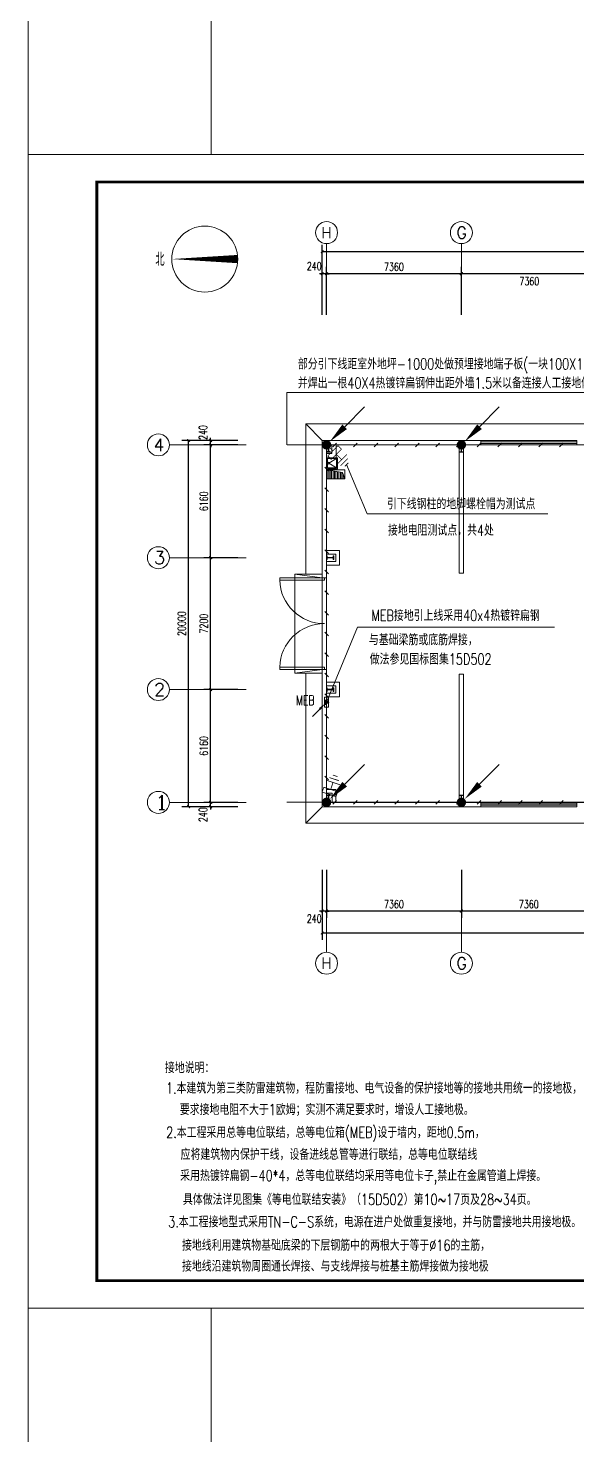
# Model space of a CAD drawing. Header units: inches. Extents: x -3272461 to -2504170, y 403793 to 1071042.
# Drawn here: x -3029802 to -2999845, y 558211 to 635027 of the extents above; entities that cross this region are included whole.
import ezdxf
from ezdxf.enums import TextEntityAlignment as Align

# ---------------------------------------------------------------- set-up
doc = ezdxf.new("R2010")
doc.units = ezdxf.units.IN
doc.header["$LTSCALE"] = 1000
doc.header["$MEASUREMENT"] = 0
doc.header["$PDSIZE"] = -5
doc.linetypes.add('CENTER2', pattern=[1.125, 0.75, -0.125, 0.125, -0.125])
doc.linetypes.add('DASH', pattern=[0.35, 0.25, -0.1])
doc.layers.get('0').update_dxf_attribs({"lineweight": 18})
for name, color, linetype, lineweight in [('AXIS', 30, 'Continuous', 18), ('DIM_SYMB', 3, 'Continuous', 18), ('EQUIP', 3, 'Continuous', 18), ('EQUIP-箱柜', 3, 'Continuous', 18), ('jc', 8, 'Continuous', 18), ('LWIRE', 4, 'Continuous', 18), ('PUB_TITLE', 153, 'Continuous', 18), ('SHTLN', 1, 'Continuous', 18), ('TEL_TEXT', 7, 'Continuous', 18), ('TQ', 3, 'Continuous', 18), ('WIRE-接地', 1, 'Continuous', 18)]:
    doc.layers.add(name, color=color, linetype=linetype, lineweight=lineweight)
doc.styles.add('_TCH_AXIS', font='complex.shx', dxfattribs={"bigfont": 'gbcbig.shx'})
doc.styles.add('_TCH_DIM', font='simplex.shx', dxfattribs={"width": 0.7, "bigfont": 'gbcbig.shx'})
doc.styles.add('_TCH_DIM_T3', font='simplex.shx', dxfattribs={"width": 0.705882, "bigfont": 'gbcbig.shx'})
doc.styles.add('_TCH_LABEL', font='complex.shx', dxfattribs={"bigfont": 'gbcbig.shx'})
doc.styles.add('_TEL_DIM', font='simplex.shx', dxfattribs={"width": 0.8, "bigfont": 'hztxt.shx'})
doc.styles.get("Standard").update_dxf_attribs({"font": 'gbenor.shx', "bigfont": 'gbcbig.shx'})
doc.dimstyles.new('_TCH_ARCH&&150', dxfattribs={"dimtxt": 446.25, "dimasz": 150, "dimexe": 375, "dimexo": 450, "dimgap": 150, "dimtad": 1, "dimdec": 0, "dimzin": 0, "dimdsep": 46, "dimtxsty": '_TCH_DIM_T3', "dimblk": 'ARCHTICK', "dimcen": 0.09, "dimdle": 300, "dimclrt": 7, "dimazin": 2, "dimtfac": 1, "dimtdec": 0, "dimtix": 1, "dimtmove": 2, "dimatfit": 3, "dimfxl": 1, "dimtolj": 1, "dimarcsym": 0})

# ---------------------------------------------------------------- blocks, each defined once
blk = doc.blocks.new('_ArchTick_0')
at = {"color": 0, "linetype": 'ByBlock'}
blk.add_lwpolyline([(-0.5, -0.5, 0.4, 0.4, 0), (0.5, 0.5, 0.4, 0.4, 0)], format="xyseb", dxfattribs=at)
blk = doc.blocks.new('*X230')
at = {"layer": 'AXIS', "color": 0, "lineweight": -2}
for p, q in [((-3013750, 588615), (-3013750, 585240)), ((-2961750, 588615), (-2961750, 585240)), ((-2961750, 585615), (-3013750, 585615))]:
    blk.add_line(p, q, dxfattribs=at)
at = {"layer": 'AXIS', "color": 0, "lineweight": -2, "xscale": 150, "yscale": 150, "zscale": 150, "rotation": 180}
blk.add_blockref('_ArchTick_0', (-3013750, 585615), dxfattribs=at)
at = {"layer": 'AXIS', "color": 0, "lineweight": -2, "xscale": 150, "yscale": 150, "zscale": 150}
blk.add_blockref('_ArchTick_0', (-2961750, 585615), dxfattribs=at)
at = {"layer": 'AXIS', "color": 7, "insert": (-2987750, 585988), "char_height": 446.2, "width": 2070, "attachment_point": 5, "style": '_TCH_DIM_T3'}
blk.add_mtext('52000', dxfattribs=at)
blk = doc.blocks.new('_ARCHTICK')
at = {"color": 0, "linetype": 'ByBlock', "const_width": 0.4}
blk.add_lwpolyline([(-0.5, -0.5), (0.5, 0.5)], dxfattribs=at)
blk = doc.blocks.new('*X237')
at = {"layer": 'AXIS', "color": 0, "lineweight": -2}
for p, q in [((-3006150, 589065), (-3006150, 586440)), ((-2998790, 589065), (-2998790, 586440)), ((-2998790, 586815), (-3006150, 586815))]:
    blk.add_line(p, q, dxfattribs=at)
at = {"layer": 'AXIS', "color": 0, "lineweight": -2, "xscale": 150, "yscale": 150, "zscale": 150, "rotation": 180}
blk.add_blockref('_ArchTick_0', (-3006150, 586815), dxfattribs=at)
at = {"layer": 'AXIS', "color": 0, "lineweight": -2, "xscale": 150, "yscale": 150, "zscale": 150}
blk.add_blockref('_ArchTick_0', (-2998790, 586815), dxfattribs=at)
at = {"layer": 'AXIS', "color": 7, "insert": (-3002470, 587188), "char_height": 446.2, "width": 1620, "attachment_point": 5, "style": '_TCH_DIM_T3'}
blk.add_mtext('7360', dxfattribs=at)
blk = doc.blocks.new('*X238')
at = {"layer": 'AXIS', "color": 0, "lineweight": -2}
for p, q in [((-3013510, 589065), (-3013510, 586440)), ((-3006150, 589065), (-3006150, 586440)), ((-3006150, 586815), (-3013510, 586815))]:
    blk.add_line(p, q, dxfattribs=at)
at = {"layer": 'AXIS', "color": 0, "lineweight": -2, "xscale": 150, "yscale": 150, "zscale": 150, "rotation": 180}
blk.add_blockref('_ArchTick_0', (-3013510, 586815), dxfattribs=at)
at = {"layer": 'AXIS', "color": 0, "lineweight": -2, "xscale": 150, "yscale": 150, "zscale": 150}
blk.add_blockref('_ArchTick_0', (-3006150, 586815), dxfattribs=at)
at = {"layer": 'AXIS', "color": 7, "insert": (-3009830, 587188), "char_height": 446.2, "width": 1620, "attachment_point": 5, "style": '_TCH_DIM_T3'}
blk.add_mtext('7360', dxfattribs=at)
blk = doc.blocks.new('*X239')
at = {"layer": 'AXIS', "color": 0, "lineweight": -2}
for p, q in [((-3013750, 589065), (-3013750, 586440)), ((-3013510, 589065), (-3013510, 586440)), ((-3013750, 586815), (-3013900, 586815)), ((-3013510, 586815), (-3013750, 586815)), ((-3013510, 586815), (-3013360, 586815))]:
    blk.add_line(p, q, dxfattribs=at)
at = {"layer": 'AXIS', "color": 0, "lineweight": -2, "xscale": 150, "yscale": 150, "zscale": 150}
blk.add_blockref('_ArchTick_0', (-3013750, 586815), dxfattribs=at)
at = {"layer": 'AXIS', "color": 0, "lineweight": -2, "xscale": 150, "yscale": 150, "zscale": 150, "rotation": 180}
blk.add_blockref('_ArchTick_0', (-3013510, 586815), dxfattribs=at)
at = {"layer": 'AXIS', "color": 7, "insert": (-3014183, 586402), "char_height": 446.2, "width": 1215, "attachment_point": 5, "style": '_TCH_DIM_T3'}
blk.add_mtext('240', dxfattribs=at)
blk = doc.blocks.new('*X240')
at = {"layer": 'AXIS', "color": 0, "lineweight": -2}
for p, q in [((-3018801, 612510), (-3021416, 612510)), ((-3021041, 592510), (-3021041, 612510)), ((-3018801, 592510), (-3021416, 592510))]:
    blk.add_line(p, q, dxfattribs=at)
at = {"layer": 'AXIS', "color": 0, "lineweight": -2, "xscale": 150, "yscale": 150, "zscale": 150}
for p, rotation in [((-3021041, 612510), 90), ((-3021041, 592510), 270)]:
    blk.add_blockref('_ArchTick_0', p, dxfattribs=dict(at, rotation=rotation))
at = {"layer": 'AXIS', "color": 7, "insert": (-3021414, 602510), "char_height": 446.2, "width": 2115, "attachment_point": 5, "rotation": 90, "style": '_TCH_DIM_T3'}
blk.add_mtext('20000', dxfattribs=at)
blk = doc.blocks.new('*X241')
at = {"layer": 'AXIS', "color": 0, "lineweight": -2}
for p, q in [((-3018351, 592750), (-3020216, 592750)), ((-3018351, 592510), (-3020216, 592510)), ((-3019841, 592750), (-3019841, 592900)), ((-3019841, 592510), (-3019841, 592750)), ((-3019841, 592510), (-3019841, 592360))]:
    blk.add_line(p, q, dxfattribs=at)
at = {"layer": 'AXIS', "color": 0, "lineweight": -2, "xscale": 150, "yscale": 150, "zscale": 150}
for p, rotation in [((-3019841, 592750), 270), ((-3019841, 592510), 90)]:
    blk.add_blockref('_ArchTick_0', p, dxfattribs=dict(at, rotation=rotation))
at = {"layer": 'AXIS', "color": 7, "insert": (-3020253, 592076), "char_height": 446.2, "width": 1215, "attachment_point": 5, "rotation": 90, "style": '_TCH_DIM_T3'}
blk.add_mtext('240', dxfattribs=at)
blk = doc.blocks.new('*X242')
at = {"layer": 'AXIS', "color": 0, "lineweight": -2}
for p, q in [((-3018351, 598910), (-3020216, 598910)), ((-3019841, 592750), (-3019841, 598910)), ((-3018351, 592750), (-3020216, 592750))]:
    blk.add_line(p, q, dxfattribs=at)
at = {"layer": 'AXIS', "color": 0, "lineweight": -2, "xscale": 150, "yscale": 150, "zscale": 150}
for p, rotation in [((-3019841, 598910), 90), ((-3019841, 592750), 270)]:
    blk.add_blockref('_ArchTick_0', p, dxfattribs=dict(at, rotation=rotation))
at = {"layer": 'AXIS', "color": 7, "insert": (-3020214, 595830), "char_height": 446.2, "width": 1530, "attachment_point": 5, "rotation": 90, "style": '_TCH_DIM_T3'}
blk.add_mtext('6160', dxfattribs=at)
blk = doc.blocks.new('*X243')
at = {"layer": 'AXIS', "color": 0, "lineweight": -2}
for p, q in [((-3018351, 606110), (-3020216, 606110)), ((-3019841, 598910), (-3019841, 606110)), ((-3018351, 598910), (-3020216, 598910))]:
    blk.add_line(p, q, dxfattribs=at)
at = {"layer": 'AXIS', "color": 0, "lineweight": -2, "xscale": 150, "yscale": 150, "zscale": 150}
for p, rotation in [((-3019841, 606110), 90), ((-3019841, 598910), 270)]:
    blk.add_blockref('_ArchTick_0', p, dxfattribs=dict(at, rotation=rotation))
at = {"layer": 'AXIS', "color": 7, "insert": (-3020214, 602510), "char_height": 446.2, "width": 1665, "attachment_point": 5, "rotation": 90, "style": '_TCH_DIM_T3'}
blk.add_mtext('7200', dxfattribs=at)
blk = doc.blocks.new('*X244')
at = {"layer": 'AXIS', "color": 0, "lineweight": -2}
for p, q in [((-3018351, 612270), (-3020216, 612270)), ((-3019841, 606110), (-3019841, 612270)), ((-3018351, 606110), (-3020216, 606110))]:
    blk.add_line(p, q, dxfattribs=at)
at = {"layer": 'AXIS', "color": 0, "lineweight": -2, "xscale": 150, "yscale": 150, "zscale": 150}
for p, rotation in [((-3019841, 612270), 90), ((-3019841, 606110), 270)]:
    blk.add_blockref('_ArchTick_0', p, dxfattribs=dict(at, rotation=rotation))
at = {"layer": 'AXIS', "color": 7, "insert": (-3020214, 609190), "char_height": 446.2, "width": 1530, "attachment_point": 5, "rotation": 90, "style": '_TCH_DIM_T3'}
blk.add_mtext('6160', dxfattribs=at)
blk = doc.blocks.new('*X245')
at = {"layer": 'AXIS', "color": 0, "lineweight": -2}
for p, q in [((-3018351, 612510), (-3020216, 612510)), ((-3018351, 612270), (-3020216, 612270)), ((-3019841, 612510), (-3019841, 612660)), ((-3019841, 612270), (-3019841, 612510)), ((-3019841, 612270), (-3019841, 612120))]:
    blk.add_line(p, q, dxfattribs=at)
at = {"layer": 'AXIS', "color": 0, "lineweight": -2, "xscale": 150, "yscale": 150, "zscale": 150}
for p, rotation in [((-3019841, 612510), 270), ((-3019841, 612270), 90)]:
    blk.add_blockref('_ArchTick_0', p, dxfattribs=dict(at, rotation=rotation))
at = {"layer": 'AXIS', "color": 7, "insert": (-3020253, 612943), "char_height": 446.2, "width": 1215, "attachment_point": 5, "rotation": 90, "style": '_TCH_DIM_T3'}
blk.add_mtext('240', dxfattribs=at)
blk = doc.blocks.new('*X246')
at = {"layer": 'AXIS', "color": 0, "lineweight": -2}
for p, q in [((-3013750, 619819), (-3013750, 623194)), ((-2961750, 619819), (-2961750, 623194)), ((-2961750, 622819), (-3013750, 622819))]:
    blk.add_line(p, q, dxfattribs=at)
at = {"layer": 'AXIS', "color": 0, "lineweight": -2, "xscale": 150, "yscale": 150, "zscale": 150, "rotation": 180}
blk.add_blockref('_ArchTick_0', (-3013750, 622819), dxfattribs=at)
at = {"layer": 'AXIS', "color": 0, "lineweight": -2, "xscale": 150, "yscale": 150, "zscale": 150}
blk.add_blockref('_ArchTick_0', (-2961750, 622819), dxfattribs=at)
at = {"layer": 'AXIS', "color": 7, "insert": (-2987750, 623192), "char_height": 446.2, "width": 2070, "attachment_point": 5, "style": '_TCH_DIM_T3'}
blk.add_mtext('52000', dxfattribs=at)
blk = doc.blocks.new('*X253')
at = {"layer": 'AXIS', "color": 0, "lineweight": -2}
for p, q in [((-3006150, 619369), (-3006150, 621994)), ((-2998790, 621619), (-3006150, 621619)), ((-2998790, 619369), (-2998790, 621994))]:
    blk.add_line(p, q, dxfattribs=at)
at = {"layer": 'AXIS', "color": 0, "lineweight": -2, "xscale": 150, "yscale": 150, "zscale": 150, "rotation": 180}
blk.add_blockref('_ArchTick_0', (-3006150, 621619), dxfattribs=at)
at = {"layer": 'AXIS', "color": 0, "lineweight": -2, "xscale": 150, "yscale": 150, "zscale": 150}
blk.add_blockref('_ArchTick_0', (-2998790, 621619), dxfattribs=at)
at = {"layer": 'AXIS', "color": 7, "insert": (-3002439, 621206), "char_height": 446.2, "width": 1620, "attachment_point": 5, "style": '_TCH_DIM_T3'}
blk.add_mtext('7360', dxfattribs=at)
blk = doc.blocks.new('*X254')
at = {"layer": 'AXIS', "color": 0, "lineweight": -2}
for p, q in [((-3013510, 619369), (-3013510, 621994)), ((-3006150, 621619), (-3013510, 621619)), ((-3006150, 619369), (-3006150, 621994))]:
    blk.add_line(p, q, dxfattribs=at)
at = {"layer": 'AXIS', "color": 0, "lineweight": -2, "xscale": 150, "yscale": 150, "zscale": 150, "rotation": 180}
blk.add_blockref('_ArchTick_0', (-3013510, 621619), dxfattribs=at)
at = {"layer": 'AXIS', "color": 0, "lineweight": -2, "xscale": 150, "yscale": 150, "zscale": 150}
blk.add_blockref('_ArchTick_0', (-3006150, 621619), dxfattribs=at)
at = {"layer": 'AXIS', "color": 7, "insert": (-3009830, 621992), "char_height": 446.2, "width": 1620, "attachment_point": 5, "style": '_TCH_DIM_T3'}
blk.add_mtext('7360', dxfattribs=at)
blk = doc.blocks.new('*X255')
at = {"layer": 'AXIS', "color": 0, "lineweight": -2}
for p, q in [((-3013750, 621619), (-3013900, 621619)), ((-3013750, 619369), (-3013750, 621994)), ((-3013510, 621619), (-3013750, 621619)), ((-3013510, 619369), (-3013510, 621994)), ((-3013510, 621619), (-3013360, 621619))]:
    blk.add_line(p, q, dxfattribs=at)
at = {"layer": 'AXIS', "color": 0, "lineweight": -2, "xscale": 150, "yscale": 150, "zscale": 150}
blk.add_blockref('_ArchTick_0', (-3013750, 621619), dxfattribs=at)
at = {"layer": 'AXIS', "color": 0, "lineweight": -2, "xscale": 150, "yscale": 150, "zscale": 150, "rotation": 180}
blk.add_blockref('_ArchTick_0', (-3013510, 621619), dxfattribs=at)
at = {"layer": 'AXIS', "color": 7, "insert": (-3014183, 622031), "char_height": 446.2, "width": 1215, "attachment_point": 5, "style": '_TCH_DIM_T3'}
blk.add_mtext('240', dxfattribs=at)
blk = doc.blocks.new('$TelecSys$00000078')
blk.add_hatch(color=256).paths.add_polyline_path([(0.62, 0.48), (0.48, 0.62), (0.1, 0.1)], flags=0)
for p, q in [((1.15, 1.15), (0.55, 0.55)), ((0.104, 0.104), (0.104, 0.104)), ((-0.104, -0.104), (-0.104, -0.104))]:
    blk.add_line(p, q)
blk.add_lwpolyline([(-0.071, 0, 0.142, 0.142, 1), (0.071, 0, 0.142, 0.142, 1)], format="xyseb", close=True)
at = {"width": 0.8, "flags": 1}
blk.add_attdef('A', (0, 0), '', height=0.00002, dxfattribs=at)
blk = doc.blocks.new('$TelecSys$00000008')
blk.add_line((0.4, 0.4), (-0.4, -0.4))
blk = doc.blocks.new('$equip_U$00000002')
at = {"color": 3, "linetype": 'Continuous'}
for points in [[(0, -1.27, 0.118, 0.118, 0), (0, 0, 0.118, 0.118, 0)], [(-1.11, -2.05, 0.118, 0.118, 0), (-1.11, -1.27, 0.118, 0.118, 0)], [(-1.11, -1.27, 0.118, 0.118, 0), (1.11, -1.27, 0.118, 0.118, 0)], [(1.11, -2.05, 0.118, 0.118, 0), (-1.11, -2.05, 0.118, 0.118, 0)], [(0, -2.05, 0.118, 0.118, 0), (0, -3.18, 0.118, 0.118, 0)], [(1.11, -1.27, 0.118, 0.118, 0), (1.11, -2.05, 0.118, 0.118, 0)], [(-1.11, -3.18, 0.118, 0.118, 0), (1.12, -3.18, 0.118, 0.118, 0)], [(-0.76, -3.72, 0.118, 0.118, 0), (0.77, -3.72, 0.118, 0.118, 0)], [(-0.37, -4.25, 0.118, 0.118, 0), (0.38, -4.25, 0.118, 0.118, 0)]]:
    blk.add_lwpolyline(points, format="xyseb", dxfattribs=at)
blk.add_point((0, 0))
at = {"style": '_TEL_DIM', "flags": 1}
blk.add_attdef('A', text='', height=0.0000294, dxfattribs=at).set_placement((0, 0), align=Align.MIDDLE_CENTER)
blk = doc.blocks.new('$equip$00001426')
for p, q in [((0.75, 0.6), (-0.75, 0.6)), ((-0.75, 0.6), (-0.75, 0)), ((-0.75, 0), (0.75, 0)), ((-0.38, 0.45), (0.38, 0.45)), ((0.75, 0), (0.75, 0.6))]:
    blk.add_line(p, q)
at = {"linetype": 'DASH'}
blk.add_line((-0.38, 0.3), (0.38, 0.3), dxfattribs=at)
for p in [(-0.75, 0.3), (0, 0.6), (0, 0), (0.75, 0.3)]:
    blk.add_point(p)
at = {"style": '_TCH_LABEL', "flags": 1}
blk.add_attdef('A', (0, 0), '', height=0.00002, dxfattribs=at)
blk = doc.blocks.new('$TelecSys$00000081')
blk.add_hatch(color=256).paths.add_polyline_path([(-0.62, -0.48), (-0.48, -0.62), (-0.1, -0.1)], flags=0)
for p, q in [((0.1, 0.1), (0.1, 0.1)), ((-1.15, -1.15), (-0.55, -0.55)), ((-0.1, -0.1), (-0.1, -0.1))]:
    blk.add_line(p, q)
blk.add_lwpolyline([(0.07, 0, 0.142, 0.142, 1), (-0.07, 0, 0.142, 0.142, 1)], format="xyseb", close=True)
at = {"width": 0.8, "flags": 1}
blk.add_attdef('A', (0, 0), '', height=0.00002, rotation=180, dxfattribs=at)
blk = doc.blocks.new('$WINLIB2D$00000001')
at = {"color": 0}
for points in [[(-0.5, 0.5), (-0.5, -0.5)], [(-0.5, 0.5), (0.5, 0.5)], [(0.5, -0.5), (0.5, 0.5)], [(0.5, 0.167), (-0.5, 0.167)], [(0.5, -0.167), (-0.5, -0.167)], [(-0.5, -0.5), (0.5, -0.5)]]:
    blk.add_lwpolyline(points, dxfattribs=at)
blk = doc.blocks.new('$DorLib2D$00000002')
for p, q in [((-0.5, 0), (-0.5, 0.4875)), ((-0.475, 0.4875), (-0.5, 0.4875)), ((-0.475, 0), (-0.475, 0.4875)), ((0.475, 0), (0.475, 0.4875)), ((0.475, 0.4875), (0.5, 0.4875)), ((0.5, 0), (0.5, 0.4875)), ((-0.5, 0), (-0.475, 0)), ((0.5, 0), (0.475, 0))]:
    blk.add_line(p, q)
at = {"lineweight": 13}
for centre, start, end in [((-0.4875, 0), 0, 88.53072), ((0.4875, 0), 91.46928, 180)]:
    blk.add_arc(centre, 0.4875, start, end, dxfattribs=at)

msp = doc.modelspace()

# ---------------------------------------------------------------- hatches: boundary and pattern name
at = {"layer": 'jc'}
h = msp.add_hatch(dxfattribs=at)
h.set_pattern_fill('ANSI31', color=256, style=0, pattern_type=0)
h.set_pattern_definition([(90, (0, 0), (-79.375, 3e-14), [])])
h.paths.add_polyline_path([(-3013500.3, 610414.7), (-3013500.3, 610914.7), (-3012646.8, 610761.9), (-3012510.3, 610414.7)], flags=0)

# ---------------------------------------------------------------- linework, layer by layer
at = {"layer": 'AXIS'}
for p, q in [((-3013509.7, 619368.8), (-3013509.7, 623261.8)), ((-3006149.7, 619368.8), (-3006149.7, 623261.8)), ((-3017901.4, 612269.9), (-3022090.5, 612269.9)), ((-3017901.4, 606109.9), (-3022090.5, 606109.9)), ((-3017901.4, 598909.9), (-3022090.5, 598909.9)), ((-3017901.4, 592749.9), (-3022090.5, 592749.9)), ((-3013509.7, 589065), (-3013509.7, 584565)), ((-3006149.7, 589065), (-3006149.7, 584565))]:
    msp.add_line(p, q, dxfattribs=at)
for centre in [(-3013509.7, 623861.8), (-3006149.7, 623861.8), (-3022690.5, 612269.9), (-3022690.5, 606109.9), (-3022690.5, 598909.9), (-3022690.5, 592749.9), (-3013509.7, 583965), (-3006149.7, 583965)]:
    msp.add_circle(centre, 600, dxfattribs=at)
at = {"layer": 'DIM_SYMB'}
msp.add_lwpolyline([(-3018358.4, 622417, 450, 0, 0), (-3021958.4, 622417, 0, 0, 0)], format="xyseb", dxfattribs=at)
msp.add_circle((-3020158.4, 622417), 1800, dxfattribs=at)
at = {"layer": 'EQUIP'}
for p, q in [((-3011287.7, 608502.1), (-3001421, 608502.1)), ((-3001063.9, 602308.9), (-3011824.8, 602308.9))]:
    msp.add_line(p, q, dxfattribs=at)
at = {"layer": 'jc'}
for p, q in [((-3013750.3, 612510.5), (-3013109.7, 612510.5)), ((-3013750.3, 611671.1), (-3013750.3, 612510.5)), ((-3013510.3, 612270.5), (-3013229.7, 612270.5)), ((-3013510.3, 611791.1), (-3013510.3, 612270.5)), ((-3013309.7, 612270.5), (-3013509.7, 612270.5)), ((-3013509.7, 612270.5), (-3013509.7, 612240.5)), ((-3013509.7, 612240.5), (-3013424.7, 612240.5)), ((-3013424.7, 612240.5), (-3013424.7, 611900.5)), ((-3013394.7, 611900.5), (-3013394.7, 612240.5)), ((-3013394.7, 612240.5), (-3013309.7, 612240.5)), ((-3013309.7, 612240.5), (-3013309.7, 612270.5)), ((-3013229.7, 612270.5), (-3013229.7, 611791.1)), ((-3013109.7, 612510.5), (-3006149.7, 612510.5)), ((-3012989.7, 612270.5), (-3012989.7, 611551.1)), ((-3012989.7, 612270.5), (-3006269.7, 612270.5)), ((-3006269.7, 605270.5), (-3006269.7, 612270.5)), ((-3006049.7, 612269.2), (-3006249.7, 612269.2)), ((-3006249.7, 612269.2), (-3006249.7, 612239.2)), ((-3006249.7, 612239.2), (-3006164.7, 612239.2)), ((-3006164.7, 612239.2), (-3006164.7, 611899.2)), ((-3005094.7, 612510.5), (-3006149.7, 612510.5)), ((-3006134.7, 611899.2), (-3006134.7, 612239.2)), ((-3006134.7, 612239.2), (-3006049.7, 612239.2)), ((-3006049.7, 612239.2), (-3006049.7, 612269.2)), ((-3006029.7, 612270.5), (-3005094.7, 612270.5)), ((-3006029.7, 605270.5), (-3006029.7, 612270.5)), ((-3005094.7, 612270.5), (-3005094.7, 612510.5)), ((-3013750.3, 606410.5), (-3013750.3, 611671.1)), ((-3013229.7, 611791.1), (-3013510.3, 611791.1)), ((-3012989.7, 611551.1), (-3013510.3, 611551.1)), ((-3013510.3, 606510.5), (-3013510.3, 611551.1)), ((-3013424.7, 611900.5), (-3013509.7, 611900.5)), ((-3013509.7, 611900.5), (-3013509.7, 611870.5)), ((-3013509.7, 611870.5), (-3013309.7, 611870.5)), ((-3013309.7, 611900.5), (-3013394.7, 611900.5)), ((-3013309.7, 611870.5), (-3013309.7, 611900.5)), ((-3006164.7, 611899.2), (-3006249.7, 611899.2)), ((-3006249.7, 611899.2), (-3006249.7, 611869.2)), ((-3006249.7, 611869.2), (-3006049.7, 611869.2)), ((-3006049.7, 611899.2), (-3006134.7, 611899.2)), ((-3006049.7, 611869.2), (-3006049.7, 611899.2)), ((-3013750.3, 605809.2), (-3013750.3, 606410.5)), ((-3012809.7, 606510.5), (-3013510.3, 606510.5)), ((-3013009.7, 606310.5), (-3013510.3, 606310.5)), ((-3013510.3, 605909.2), (-3013510.3, 606310.5)), ((-3013480.3, 606210.1), (-3013510.3, 606210.1)), ((-3013510.3, 606210.1), (-3013510.3, 606010.1)), ((-3013480.3, 606125.1), (-3013480.3, 606210.1)), ((-3013140.3, 606125.1), (-3013480.3, 606125.1)), ((-3013480.3, 606010.1), (-3013480.3, 606095.1)), ((-3013480.3, 606095.1), (-3013140.3, 606095.1)), ((-3013110.3, 606210.1), (-3013140.3, 606210.1)), ((-3013140.3, 606210.1), (-3013140.3, 606125.1)), ((-3013140.3, 606095.1), (-3013140.3, 606010.1)), ((-3013110.3, 606010.1), (-3013110.3, 606210.1)), ((-3013009.7, 606310.5), (-3013009.7, 605909.2)), ((-3012809.7, 606510.5), (-3012809.7, 605709.2)), ((-3013750.3, 605805.8), (-3013750.3, 605010.5)), ((-3013510.3, 606010.1), (-3013480.3, 606010.1)), ((-3013009.7, 605909.2), (-3013510.3, 605909.2)), ((-3012809.7, 605709.2), (-3013510.3, 605709.2)), ((-3013510.3, 605010.5), (-3013510.3, 605709.2)), ((-3013140.3, 606010.1), (-3013110.3, 606010.1)), ((-3013750.3, 600010.5), (-3013750.3, 605010.5)), ((-3013750.3, 605010.5), (-3013510.3, 605010.5)), ((-3006269.7, 605270.5), (-3006029.7, 605270.5)), ((-3013510.3, 600010.5), (-3013750.3, 600010.5)), ((-3013750.3, 600010.5), (-3013750.3, 599210.5)), ((-3013510.3, 599310.5), (-3013510.3, 600010.5)), ((-3013750.3, 598609.2), (-3013750.3, 599210.5)), ((-3012809.7, 599310.5), (-3013510.3, 599310.5)), ((-3012809.7, 598509.2), (-3012809.7, 599310.5)), ((-3006269.7, 592750.5), (-3006269.7, 599750.5)), ((-3006269.7, 599750.5), (-3006029.7, 599750.5)), ((-3006029.7, 592750.5), (-3006029.7, 599750.5)), ((-3013750.3, 593349.9), (-3013750.3, 598609.2)), ((-3013009.7, 599110.5), (-3013510.3, 599110.5)), ((-3013510.3, 598709.2), (-3013510.3, 599110.5)), ((-3013510.3, 599010.5), (-3013510.3, 598810.5)), ((-3013480.3, 599010.5), (-3013510.3, 599010.5)), ((-3013510.3, 598810.5), (-3013480.3, 598810.5)), ((-3013009.7, 598709.2), (-3013510.3, 598709.2)), ((-3012809.7, 598509.2), (-3013510.3, 598509.2)), ((-3013510.3, 593449.9), (-3013510.3, 598509.2)), ((-3013480.3, 598925.5), (-3013480.3, 599010.5)), ((-3013140.3, 598925.5), (-3013480.3, 598925.5)), ((-3013480.3, 598810.5), (-3013480.3, 598895.5)), ((-3013480.3, 598895.5), (-3013140.3, 598895.5)), ((-3013110.3, 599010.5), (-3013140.3, 599010.5)), ((-3013140.3, 599010.5), (-3013140.3, 598925.5)), ((-3013140.3, 598895.5), (-3013140.3, 598810.5)), ((-3013140.3, 598810.5), (-3013110.3, 598810.5)), ((-3013110.3, 598810.5), (-3013110.3, 599010.5)), ((-3013009.7, 598709.2), (-3013009.7, 599110.5)), ((-3013750.3, 592510.5), (-3013750.3, 593349.9)), ((-3013009.7, 593449.9), (-3013510.3, 593449.9)), ((-3013510.3, 592750.5), (-3013510.3, 593249.9)), ((-3013209.7, 593249.9), (-3013510.3, 593249.9)), ((-3013309.7, 593149.9), (-3013509.7, 593149.9)), ((-3013509.7, 593149.9), (-3013509.7, 593119.9)), ((-3013509.7, 593119.9), (-3013424.7, 593119.9)), ((-3013424.7, 593119.9), (-3013424.7, 592779.9)), ((-3013394.7, 592779.9), (-3013394.7, 593119.9)), ((-3013394.7, 593119.9), (-3013309.7, 593119.9)), ((-3013309.7, 593119.9), (-3013309.7, 593149.9)), ((-3013209.7, 592750.5), (-3013209.7, 593249.9)), ((-3013009.7, 592750.5), (-3013009.7, 593449.9)), ((-3006049.7, 593150.5), (-3006249.7, 593150.5)), ((-3006249.7, 593150.5), (-3006249.7, 593120.5)), ((-3006249.7, 593120.5), (-3006164.7, 593120.5)), ((-3006164.7, 593120.5), (-3006164.7, 592780.5)), ((-3006134.7, 592780.5), (-3006134.7, 593120.5)), ((-3006134.7, 593120.5), (-3006049.7, 593120.5)), ((-3006049.7, 593120.5), (-3006049.7, 593150.5)), ((-3013109.7, 592510.5), (-3013750.3, 592510.5)), ((-3013209.7, 592750.5), (-3013510.3, 592750.5)), ((-3013424.7, 592779.9), (-3013509.7, 592779.9)), ((-3013509.7, 592779.9), (-3013509.7, 592749.9)), ((-3013509.7, 592749.9), (-3013309.7, 592749.9)), ((-3013309.7, 592779.9), (-3013394.7, 592779.9)), ((-3013309.7, 592749.9), (-3013309.7, 592779.9)), ((-3006149.7, 592510.5), (-3013109.7, 592510.5)), ((-3006269.7, 592750.5), (-3013009.7, 592750.5)), ((-3006164.7, 592780.5), (-3006249.7, 592780.5)), ((-3006249.7, 592780.5), (-3006249.7, 592750.5)), ((-3006249.7, 592750.5), (-3006049.7, 592750.5)), ((-3006149.7, 592510.5), (-3005094.7, 592510.5)), ((-3006049.7, 592780.5), (-3006134.7, 592780.5)), ((-3006049.7, 592750.5), (-3006049.7, 592780.5)), ((-3005094.7, 592750.5), (-3006029.7, 592750.5)), ((-3005094.7, 592510.5), (-3005094.7, 592750.5))]:
    msp.add_line(p, q, dxfattribs=at)
for points in [[(-2960850.3, 605210.5), (-2960849.7, 613410.5), (-3014650.3, 613410.5), (-3014650.3, 605210.5)], [(-3013750.3, 612510.5), (-3014650.3, 613410.5)], [(-3012960.3, 611521.1), (-3013393.6, 611271.1), (-3012960.3, 611021.1)], [(-3013500.3, 610914.7), (-3012646.8, 610761.9), (-3012510.3, 610414.7)], [(-3014650.3, 599810.5), (-3014650.3, 591610.5), (-2960850.3, 591610.5), (-2960850.3, 599810.5)], [(-3013750.3, 592510.5), (-3014650.3, 591610.5)]]:
    msp.add_lwpolyline(points, dxfattribs=at)
for points in [[(-3013510.3, 611571.1), (-3013510.3, 610971.1), (-3012910.3, 610971.1), (-3012910.3, 611571.1)], [(-3013460.3, 611521.1), (-3013460.3, 611021.1), (-3012960.3, 611021.1), (-3012960.3, 611521.1)], [(-3012510.3, 610914.7), (-3013500.3, 610914.7), (-3013500.3, 610414.7), (-3012510.3, 610414.7)], [(-3015250.3, 605210.5), (-3013750.3, 605210.5), (-3013750.3, 605010.5)], [(-3015250.3, 599810.5), (-3015250.3, 605210.5), (-3013750.3, 605210.5), (-3013750.3, 599810.5)], [(-3015250.3, 599810.5), (-3013750.3, 599810.5), (-3013750.3, 600010.5)]]:
    msp.add_lwpolyline(points, close=True, dxfattribs=at)
msp.add_circle((-3013393.6, 611274.5), 50, dxfattribs=at)
at = {"layer": 'PUB_TITLE'}
msp.add_lwpolyline([(-2940702.2, 565130.6), (-2940702.2, 628130.6), (-3029802.2, 628130.6), (-3029802.2, 565130.6)], close=True, dxfattribs=at)
msp.add_lwpolyline([(-2942202.2, 566630.6, 150, 150, 0), (-2942202.2, 626630.6, 150, 150, 0), (-3026052.2, 626630.6, 150, 150, 0), (-3026052.2, 566630.6, 150, 150, 0)], format="xyseb", close=True, dxfattribs=at)
at = {"layer": 'TQ'}
for p, q in [((-3015674.1, 615134.1), (-2993129.8, 615134.1)), ((-3015674.1, 612270.5), (-3015674.1, 615134.1)), ((-3011287.7, 608502.1), (-3012416.4, 611194.9)), ((-3011824.8, 602308.9), (-3013510.3, 598218.7))]:
    msp.add_line(p, q, dxfattribs=at)
for points in [[(-3029802.2, 628130.6), (-3019802.2, 628130.6), (-3019802.2, 638130.6), (-3029802.2, 638130.6)], [(-3029802.2, 555130.6), (-3019802.2, 555130.6), (-3019802.2, 565130.6), (-3029802.2, 565130.6)]]:
    msp.add_lwpolyline(points, close=True, dxfattribs=at)
at = {"layer": 'WIRE-接地', "linetype": 'CENTER2'}
for points in [[(-3015674.1, 612270.5, 60, 60, 0), (-3013488.3, 612270.5, 60, 60, 0)], [(-3013510.3, 612270.5, 60, 60, 0), (-3013510.3, 592749.9, 60, 60, 0), (-2961990.3, 592749.9, 60, 60, 0), (-2961990.3, 612270.5, 60, 60, 0), (-3013509.7, 612270.5, 60, 60, 0)], [(-3015695.4, 592758.9, 60, 60, 0), (-3013509.7, 592758.9, 60, 60, 0)]]:
    msp.add_lwpolyline(points, format="xyseb", dxfattribs=at)

# ---------------------------------------------------------------- block references
at = {"layer": 'EQUIP-箱柜'}
for name, p, xscale, yscale, zscale, rotation in [('$equip_U$00000002', (-3013488.3, 612270.5), -356.9999999998517, 357.0000000010475, 356.9999999999995, 45.00000000015851), ('$equip$00001426', (-3013402.3, 598218.7), 359.9999999999998, 359.9999999999998, 359.9999999999998, 90), ('$equip_U$00000002', (-3013513.7, 592757.9), 356.9999999998516, 356.9999999998516, 356.9999999998516, 161.7377459948864)]:
    msp.add_blockref(name, p, dxfattribs=dict(at, xscale=xscale, yscale=yscale, zscale=zscale, rotation=rotation))
at = {"layer": 'jc', "xscale": 5250, "yscale": 240, "zscale": 240}
msp.add_blockref('$WINLIB2D$00000001', (-3002469.7, 612390.5), dxfattribs=at)
at = {"layer": 'jc', "zscale": 240}
for name, p, xscale, yscale, rotation in [('$DorLib2D$00000002', (-3013630.3, 602510.5), -5000, 5000, 90), ('$WINLIB2D$00000001', (-3002469.7, 592630.5), -5250, -240, 180)]:
    msp.add_blockref(name, p, dxfattribs=dict(at, xscale=xscale, yscale=yscale, rotation=rotation))
at = {"layer": 'LWIRE'}
for name, p, xscale, yscale, zscale in [('$TelecSys$00000078', (-3013510.3, 612270.5), 1799.999999999999, 1799.999999999999, 1799.999999999999), ('$TelecSys$00000078', (-3006149.7, 612269.2), 1799.999999999999, 1799.999999999999, 1799.999999999999), ('$TelecSys$00000081', (-3013510.3, 598218.7), 674.9999999999995, 674.9999999999995, 674.9999999999995), ('$TelecSys$00000078', (-3013510.3, 592750.5), 1799.999999999999, 1799.999999999999, 1799.999999999999), ('$TelecSys$00000078', (-3006149.7, 592749.2), 1799.999999999999, 1799.999999999999, 1799.999999999999)]:
    msp.add_blockref(name, p, dxfattribs=dict(at, xscale=xscale, yscale=yscale, zscale=zscale))
at = {"layer": 'SHTLN', "xscale": 250, "yscale": 250, "zscale": 250}
for p, rotation in [((-3013062.5, 612270.5), 180), ((-3011937.5, 612270.5), 180), ((-3010812.5, 612270.5), 180), ((-3009687.5, 612270.5), 180), ((-3008562.5, 612270.5), 180), ((-3007437.5, 612270.5), 180), ((-3006312.5, 612270.5), 180), ((-3005187.5, 612270.5), 180), ((-3004062.5, 612270.5), 180), ((-3002937.5, 612270.5), 180), ((-3001812.5, 612270.5), 180), ((-3000687.5, 612270.5), 180), ((-3013510.3, 610947.7), 270), ((-3013510.3, 609822.7), 270), ((-3013510.3, 608697.7), 270), ((-3013510.3, 607572.7), 270), ((-3013510.3, 606447.7), 270), ((-3013510.3, 605322.7), 270), ((-3013510.3, 604197.7), 270), ((-3013510.3, 603072.7), 270), ((-3013510.3, 601947.7), 270), ((-3013510.3, 600822.7), 270), ((-3013510.3, 599697.7), 270), ((-3013510.3, 598572.7), 270), ((-3013510.3, 597447.7), 270), ((-3013510.3, 596322.7), 270), ((-3013510.3, 595197.7), 270), ((-3013510.3, 594072.7), 270)]:
    msp.add_blockref('$TelecSys$00000008', p, dxfattribs=dict(at, rotation=rotation))
for p in [(-3013062.8, 592749.9), (-3011937.8, 592749.9), (-3010812.8, 592749.9), (-3009687.8, 592749.9), (-3008562.8, 592749.9), (-3007437.8, 592749.9), (-3006312.8, 592749.9), (-3005187.8, 592749.9), (-3004062.8, 592749.9), (-3002937.8, 592749.9), (-3001812.8, 592749.9), (-3000687.8, 592749.9)]:
    msp.add_blockref('$TelecSys$00000008', p, dxfattribs=at)

# ---------------------------------------------------------------- texts
at = {"layer": 'AXIS', "color": 7, "style": '_TCH_AXIS'}
for s, height, p in [('H', 608.3, (-3013799.3, 623557.7)), ('G', 637.8, (-3006423, 623542.9)), ('4', 668.2, (-3022945.1, 611935.8)), ('3', 698.9, (-3022923.5, 605760.4)), ('2', 698.9, (-3022923.5, 598560.4)), ('1', 772.1, (-3022856, 592363.8)), ('H', 608.3, (-3013799.3, 583660.8)), ('G', 637.8, (-3006423, 583646.1))]:
    msp.add_text(s, height=height, dxfattribs=at).set_placement(p)
at = {"layer": 'DIM_SYMB', "color": 7, "style": '_TCH_DIM', "width": 0.7}
msp.add_text('北', height=723.4, dxfattribs=at).set_placement((-3022859.2, 622042))
at = {"layer": 'EQUIP', "style": '_TEL_DIM', "width": 0.75}
for s, p in [('部分引下线距室外地坪-1000处做预埋接地端子板(一块100X100X10热镀锌扁钢)', (-3015076, 616388.8)), ('并焊出一根40X4热镀锌扁钢伸出距外墙1.5米以备连接人工接地体，共4处。', (-3015076, 615350.7)), ('引下线钢柱的地脚螺栓帽为测试点', (-3010211.7, 608751.3)), ('接地电阻测试点，共4处', (-3010159.5, 607311.1)), ('MEB接地引上线采用40x4热镀锌扁钢', (-3011067.4, 602655)), ('与基础梁筋或底筋焊接，', (-3011198.8, 601328.2)), ('做法参见国标图集15D502', (-3011153.6, 600273.4)), ('接地说明：', (-3022336.6, 577961.1)), ('1.本建筑为第三类防雷建筑物，程防雷接地、电气设备的保护接地等的接地共用统一的接地极，', (-3022277, 576849.2)), ('要求接地电阻不大于1欧姆；实测不满足要求时，增设人工接地极。', (-3021522, 575674.8)), ('2.本工程采用总等电位联结，总等电位箱(MEB)设于墙内，距地0.5m，', (-3022266.4, 574426)), ('应将建筑物内保护干线，设备进线总管等进行联结，总等电位联结线', (-3021477.2, 573227.5)), ('采用热镀锌扁钢-40*4，总等电位联结均采用等电位卡子,禁止在金属管道上焊接。', (-3021501.8, 572067.4)), ('具体做法详见图集《等电位联结安装》（15D502）第10~17页及28~34页。', (-3021351.8, 570765.2)), ('3.本工程接地型式采用TN-C-S系统，电源在进户处做重复接地，并与防雷接地共用接地极。', (-3022153.8, 569542.5)), ('接地线利用建筑物基础底梁的下层钢筋中的两根大于等于%%C16的主筋，', (-3021401.5, 568266.2)), ('接地线沿建筑物周圈通长焊接、与支线焊接与桩基主筋焊接做为接地极', (-3021401.5, 567126.6))]:
    msp.add_text(s, height=600, dxfattribs=at).set_placement(p)
at = {"layer": 'TEL_TEXT', "style": '_TCH_DIM', "width": 0.705882}
msp.add_text('MEB', height=525, dxfattribs=at).set_placement((-3015183.2, 598063.2))

# ---------------------------------------------------------------- dimensions: what is measured, and where the dimension line sits
at = {"layer": 'AXIS'}
for base, p1, p2, angle, override, picture, middle in [((-3013749.7, 622818.8), (-2961749.7, 618318.8), (-3013749.7, 618318.8), 180, {"dimexo": 1500, "dimsah": 1, "dimtzin": 0}, '*X246', (-2987749.7, 623191.9)), ((-3013509.7, 621618.8), (-3006149.7, 617868.8), (-3013509.7, 617868.8), 180, {"dimexo": 1500, "dimsah": 1, "dimtzin": 0}, '*X254', (-3009829.7, 621991.9)), ((-3021040.5, 612509.9), (-3018351.4, 592509.9), (-3018351.4, 612509.9), 90, {"dimsah": 1, "dimtzin": 0}, '*X240', (-3021413.7, 602509.9)), ((-3019840.5, 612269.9), (-3017901.4, 606109.9), (-3017901.4, 612269.9), 90, {"dimsah": 1, "dimtzin": 0}, '*X244', (-3020213.7, 609189.9)), ((-3019840.5, 606109.9), (-3017901.4, 598909.9), (-3017901.4, 606109.9), 90, {"dimsah": 1, "dimtzin": 0}, '*X243', (-3020213.7, 602509.9)), ((-3019840.5, 598909.9), (-3017901.4, 592749.9), (-3017901.4, 598909.9), 90, {"dimsah": 1, "dimtzin": 0}, '*X242', (-3020213.7, 595829.9)), ((-3013749.7, 585615), (-2961749.7, 590115), (-3013749.7, 590115), 180, {"dimexo": 1500, "dimsah": 1, "dimtzin": 0}, '*X230', (-2987749.7, 585988.1)), ((-3013509.7, 586815), (-3006149.7, 590565), (-3013509.7, 590565), 180, {"dimexo": 1500, "dimsah": 1, "dimtzin": 0}, '*X238', (-3009829.7, 587188.1)), ((-3006149.7, 586815), (-2998789.7, 590565), (-3006149.7, 590565), 180, {"dimexo": 1500, "dimsah": 1, "dimtzin": 0}, '*X237', (-3002469.7, 587188.1))]:
    dim = msp.add_linear_dim(base=base, p1=p1, p2=p2, angle=angle, dimstyle='_TCH_ARCH&&150', override=override, dxfattribs=at)
    dim.commit()
    dim.dimension.update_dxf_attribs({"geometry": picture, "text_midpoint": middle})
for base, p1, p2, angle, override, picture, middle in [((-3013749.7, 621618.8), (-3013509.7, 617868.8), (-3013749.7, 617868.8), 180, {"dimexo": 1500, "dimsah": 1, "dimtzin": 0}, '*X255', (-3014183.2, 622031.3)), ((-3006149.7, 621618.8), (-2998789.7, 617868.8), (-3006149.7, 617868.8), 180, {"dimexo": 1500, "dimsah": 1, "dimtzin": 0}, '*X253', (-3002439, 621206.3)), ((-3019840.5, 612509.9), (-3017901.4, 612269.9), (-3017901.4, 612509.9), 90, {"dimsah": 1, "dimtzin": 0}, '*X245', (-3020253, 612943.4)), ((-3019840.5, 592749.9), (-3017901.4, 592509.9), (-3017901.4, 592749.9), 90, {"dimsah": 1, "dimtzin": 0}, '*X241', (-3020253, 592076.4)), ((-3013749.7, 586815), (-3013509.7, 590565), (-3013749.7, 590565), 180, {"dimexo": 1500, "dimsah": 1, "dimtzin": 0}, '*X239', (-3014183.2, 586402.5))]:
    dim = msp.add_linear_dim(base=base, p1=p1, p2=p2, angle=angle, dimstyle='_TCH_ARCH&&150', override=override, dxfattribs=at)
    dim.commit()
    dim.dimension.update_dxf_attribs({"geometry": picture, "text_midpoint": middle, "dimtype": 160})

doc.saveas('drawing.dxf')
